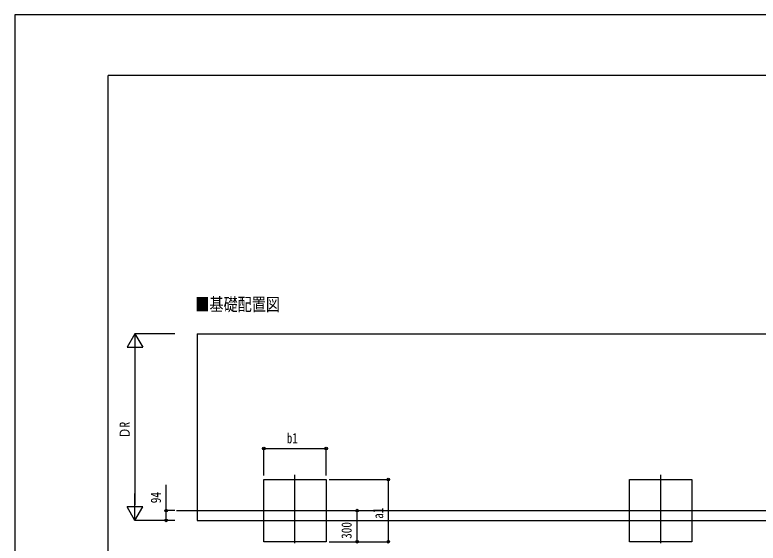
# Model space of a CAD drawing. Units: millimetres, scale not verified. Extents: x -12615 to 12615, y -8910 to 8910.
# Drawn here: x -12615 to -5451, y 3813 to 8910 of the extents above; entities that cross this region are included whole.
import ezdxf
from ezdxf.enums import TextEntityAlignment as Align

# ---------------------------------------------------------------- set-up
doc = ezdxf.new("R2010")
doc.units = ezdxf.units.MM
doc.header["$LTSCALE"] = 50
for name, color, linetype in [('0-2_USER1', 3, 'Continuous'), ('0-3_YKK_12', 2, 'Continuous'), ('0-4_YKK_A1', 4, 'Continuous'), ('0-5_YKK_D', 6, 'Continuous'), ('0-6_YKK_ZWAK', 7, 'Continuous')]:
    doc.layers.add(name, color=color, linetype=linetype)
doc.styles.add('ＭＳ ゴシック', font='')
doc.styles.get('ＭＳ ゴシック').set_extended_font_data('MS Gothic')

msp = doc.modelspace()

# ---------------------------------------------------------------- linework, layer by layer
at = {"layer": '0-3_YKK_12'}
for p, q in [((-9915.19, 3813.5), (-9915.19, 4471.14)), ((-6389.19, 3813.5), (-6389.19, 4471.14)), ((-11055.93, 4126.95), (215.31, 4126.95))]:
    msp.add_line(p, q, dxfattribs=at)
at = {"layer": '0-4_YKK_A1'}
for p, q in [((-10857.19, 5832.95), (-10857.19, 4032.95)), ((-10857.19, 5832.95), (-44.19, 5832.95)), ((-10857.19, 4032.95), (-44.19, 4032.95))]:
    msp.add_line(p, q, dxfattribs=at)
for points in [[(-10215.19, 4426.95), (-9615.19, 4426.95), (-9615.19, 3826.95), (-10215.19, 3826.95)], [(-6689.19, 4426.95), (-6089.19, 4426.95), (-6089.19, 3826.95), (-6689.19, 3826.95)]]:
    msp.add_lwpolyline(points, close=True, dxfattribs=at)
at = {"layer": '0-5_YKK_D'}
for p, q in [((-11457.19, 5832.95), (-11532.19, 5703.05)), ((-11072.28, 5832.95), (-11458.19, 5832.95)), ((-11457.19, 5832.95), (-11382.19, 5703.05)), ((-11457.19, 5832.95), (-11457.19, 5573.14)), ((-11532.19, 5703.05), (-11382.19, 5703.05)), ((-11457.19, 5682.95), (-11457.19, 4182.95)), ((-10215.19, 4464.37), (-10215.19, 4727.95)), ((-10215.19, 4726.95), (-9615.19, 4726.95)), ((-9615.19, 4464.37), (-9615.19, 4727.95)), ((-9585.19, 4426.95), (-9014.19, 4426.95)), ((-9015.19, 4426.95), (-9015.19, 3826.95)), ((-11457.19, 4032.95), (-11457.19, 4292.76)), ((-11457.19, 4032.95), (-11532.19, 4162.86)), ((-11382.19, 4162.86), (-11532.19, 4162.86)), ((-11457.19, 4032.95), (-11382.19, 4162.86)), ((-11072.28, 4126.95), (-11158.19, 4126.95)), ((-9585.19, 4126.95), (-9314.19, 4126.95)), ((-9315.19, 3826.95), (-9315.19, 4126.95)), ((-11072.28, 4032.95), (-11458.19, 4032.95)), ((-11072.28, 4032.95), (-11158.19, 4032.95)), ((-9585.19, 3826.95), (-9014.19, 3826.95)), ((-9585.19, 3826.95), (-9314.19, 3826.95))]:
    msp.add_line(p, q, dxfattribs=at)
msp.add_lwpolyline([(-11157.19, 4032.95), (-11157.19, 4126.95), (-11157.19, 4376.35)], dxfattribs=at)
for centre in [(-10215.19, 4726.95), (-9615.19, 4726.95), (-9015.19, 4426.95), (-11157.19, 4126.95), (-9315.19, 4126.95), (-11157.19, 4032.95), (-9315.19, 3826.95), (-9015.19, 3826.95)]:
    msp.add_circle(centre, 12.75, dxfattribs=at)
at = {"layer": '0-6_YKK_ZWAK'}
for p in [(11685.06, 8325), (-11714.94, -7575)]:
    msp.add_line(p, (-11714.94, 8325), dxfattribs=at)
msp.add_lwpolyline([(-12615, -8910), (12615, -8910), (12615, 8910), (-12615, 8910)], close=True, dxfattribs=at)

# ---------------------------------------------------------------- texts
at = {"layer": '0-2_USER1', "style": 'ＭＳ ゴシック', "width": 0.8}
msp.add_text('■基礎配置図', height=124.6, dxfattribs=at).set_placement((-10875.32, 6016.95), align=Align.BOTTOM_LEFT)
at = {"layer": '0-5_YKK_D', "style": 'ＭＳ ゴシック', "width": 0.8}
for s, p in [('ＤR', (-11477.19, 4821.35)), ('94', (-11177.19, 4197.95)), ('a1', (-9035.19, 4047.75)), ('300', (-9339.19, 3854.55))]:
    msp.add_text(s, height=98.97, rotation=90, dxfattribs=at).set_placement(p, align=Align.BOTTOM_LEFT)
msp.add_text('b1', height=98.97, dxfattribs=at).set_placement((-9994.39, 4746.95), align=Align.BOTTOM_LEFT)

doc.saveas('drawing.dxf')
